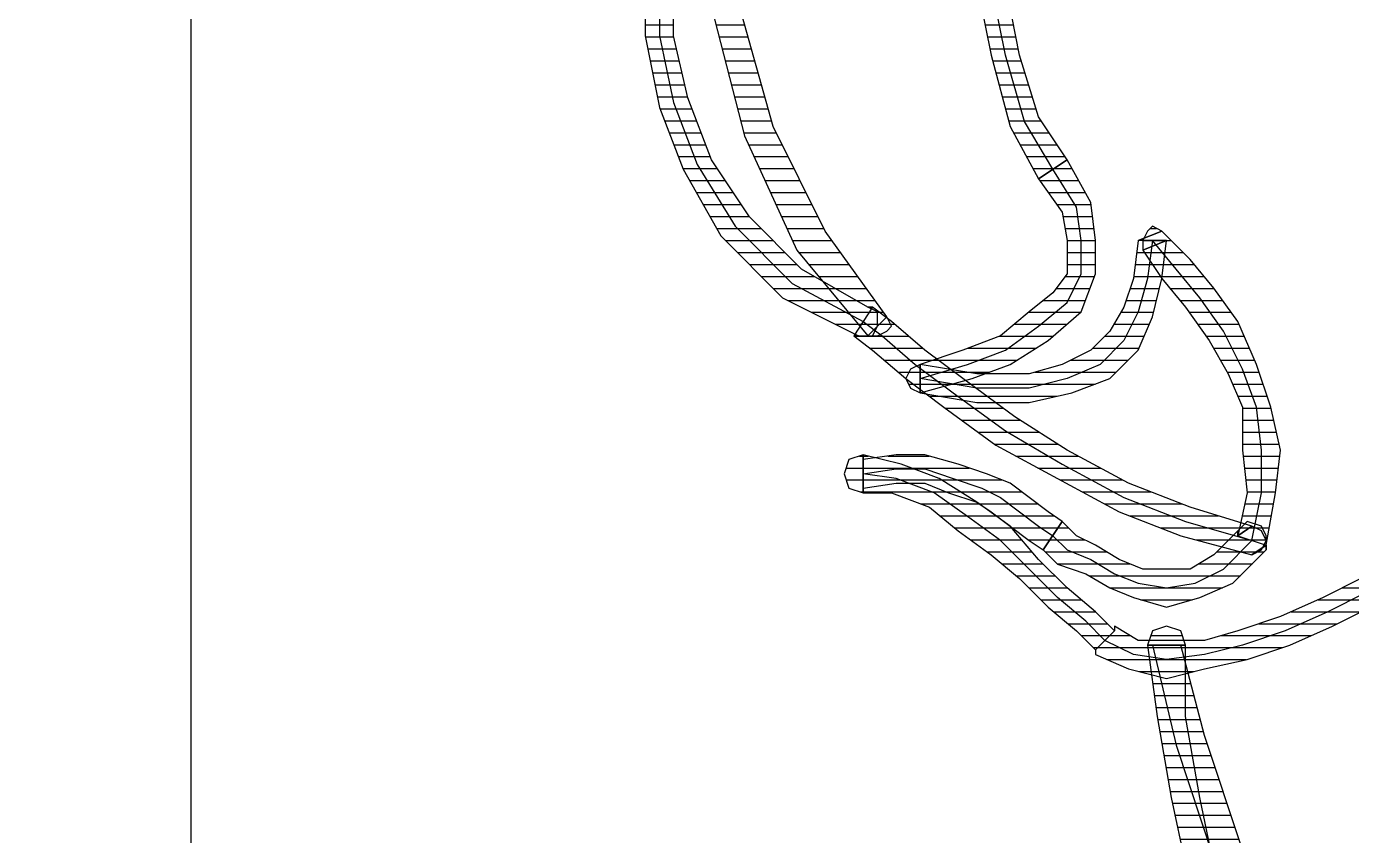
# Model space of a CAD drawing. Header units: millimetres. Extents: x 33350 to 35310, y -217097 to -211540.
# Drawn here: x 34440.13 to 34453.96, y -213987.87 to -213979.42 of the extents above; entities that cross this region are included whole.
import ezdxf

# ---------------------------------------------------------------- set-up
doc = ezdxf.new("R2010")
doc.units = ezdxf.units.MM
doc.header["$LTSCALE"] = 60
doc.header["$MEASUREMENT"] = 0
pattern_1 = [(360, (-5108.51305, -673.59423), (1e-16, 0.125), [25])]

# ---------------------------------------------------------------- blocks, each defined once
blk = doc.blocks.new('by')
at = {"ltscale": 30}
h = blk.add_hatch(dxfattribs=at)
h.set_pattern_fill('DC_LINES', color=256, scale=0.1, style=0)
h.set_pattern_definition(pattern_1)
edge = h.paths.add_edge_path(flags=0)
edge.add_line((6397.687, 2233.052), (6397.341, 2233.052))
edge.add_line((6397.341, 2233.052), (6397.439, 2233.798))
edge.add_line((6397.439, 2233.798), (6397.588, 2234.642))
edge.add_line((6397.588, 2234.642), (6397.786, 2235.586))
edge.add_line((6397.786, 2235.586), (6398.033, 2236.629))
edge.add_line((6398.033, 2236.629), (6398.33, 2237.573))
edge.add_line((6398.33, 2237.573), (6398.578, 2238.417))
edge.add_line((6398.578, 2238.417), (6398.874, 2239.113))
edge.add_line((6398.874, 2239.113), (6399.072, 2239.609))
edge.add_line((6399.072, 2239.609), (6399.369, 2239.51))
edge.add_line((6399.369, 2239.51), (6399.171, 2239.013))
edge.add_line((6399.171, 2239.013), (6398.874, 2238.318))
edge.add_line((6398.874, 2238.318), (6398.627, 2237.473))
edge.add_line((6398.627, 2237.473), (6398.33, 2236.53))
edge.add_line((6398.33, 2236.53), (6398.083, 2235.586))
edge.add_line((6398.083, 2235.586), (6397.884, 2234.642))
edge.add_line((6397.884, 2234.642), (6397.736, 2233.798))
edge.add_line((6397.736, 2233.798), (6397.736, 2233.052))
edge.add_line((6397.736, 2233.052), (6397.39, 2233.052))
edge.add_line((6397.39, 2233.052), (6397.736, 2233.052))
edge.add_line((6397.736, 2233.052), (6397.687, 2232.903))
edge.add_line((6397.687, 2232.903), (6397.539, 2232.854))
edge.add_line((6397.539, 2232.854), (6397.39, 2232.903))
edge.add_line((6397.39, 2232.903), (6397.341, 2233.052))
h = blk.add_hatch(dxfattribs=at)
h.set_pattern_fill('DC_LINES', color=256, scale=0.1, style=0)
h.set_pattern_definition(pattern_1)
edge = h.paths.add_edge_path(flags=0)
edge.add_line((6397.341, 2233.052), (6397.439, 2233.798))
edge.add_line((6397.439, 2233.798), (6397.588, 2234.642))
edge.add_line((6397.588, 2234.642), (6397.786, 2235.586))
edge.add_line((6397.786, 2235.586), (6398.033, 2236.629))
edge.add_line((6398.033, 2236.629), (6398.33, 2237.573))
edge.add_line((6398.33, 2237.573), (6398.578, 2238.417))
edge.add_line((6398.578, 2238.417), (6398.874, 2239.113))
edge.add_line((6398.874, 2239.113), (6399.072, 2239.609))
edge.add_line((6399.072, 2239.609), (6399.369, 2239.51))
edge.add_line((6399.369, 2239.51), (6399.171, 2239.013))
edge.add_line((6399.171, 2239.013), (6398.874, 2238.318))
edge.add_line((6398.874, 2238.318), (6398.627, 2237.473))
edge.add_line((6398.627, 2237.473), (6398.33, 2236.53))
edge.add_line((6398.33, 2236.53), (6398.083, 2235.586))
edge.add_line((6398.083, 2235.586), (6397.884, 2234.642))
edge.add_line((6397.884, 2234.642), (6397.736, 2233.798))
edge.add_line((6397.736, 2233.798), (6397.736, 2233.052))
h = blk.add_hatch(dxfattribs=at)
h.set_pattern_fill('DC_LINES', color=256, scale=0.1, style=0)
h.set_pattern_definition(pattern_1)
edge = h.paths.add_edge_path(flags=0)
edge.add_line((6398.973, 2236.927), (6398.726, 2236.281))
edge.add_line((6398.726, 2236.281), (6398.33, 2235.188))
edge.add_line((6398.33, 2235.188), (6397.934, 2233.996))
edge.add_line((6397.934, 2233.996), (6397.687, 2233.052))
edge.add_line((6397.687, 2233.052), (6397.39, 2233.052))
edge.add_line((6397.39, 2233.052), (6397.637, 2234.096))
edge.add_line((6397.637, 2234.096), (6398.033, 2235.288))
edge.add_line((6398.033, 2235.288), (6398.428, 2236.381))
edge.add_line((6398.428, 2236.381), (6398.676, 2237.026))
h = blk.add_hatch(dxfattribs=at)
h.set_pattern_fill('DC_LINES', color=256, scale=0.1, style=0)
h.set_pattern_definition(pattern_1)
edge = h.paths.add_edge_path(flags=0)
edge.add_line((6396.797, 2233.102), (6396.797, 2233.152))
edge.add_line((6396.797, 2233.152), (6397.142, 2233.301))
edge.add_line((6397.142, 2233.301), (6397.539, 2233.4))
edge.add_line((6397.539, 2233.4), (6397.934, 2233.301))
edge.add_line((6397.934, 2233.301), (6398.38, 2233.201))
edge.add_line((6398.38, 2233.201), (6398.825, 2233.052))
edge.add_line((6398.825, 2233.052), (6399.27, 2232.854))
edge.add_line((6399.27, 2232.854), (6399.666, 2232.655))
edge.add_line((6399.666, 2232.655), (6400.061, 2232.456))
edge.add_line((6400.061, 2232.456), (6399.963, 2232.158))
edge.add_line((6399.963, 2232.158), (6399.567, 2232.357))
edge.add_line((6399.567, 2232.357), (6399.171, 2232.556))
edge.add_line((6399.171, 2232.556), (6398.726, 2232.754))
edge.add_line((6398.726, 2232.754), (6398.281, 2232.903))
edge.add_line((6398.281, 2232.903), (6397.934, 2233.003))
edge.add_line((6397.934, 2233.003), (6397.539, 2233.003))
edge.add_line((6397.539, 2233.003), (6397.242, 2233.003))
edge.add_line((6397.242, 2233.003), (6396.994, 2232.854))
edge.add_line((6396.994, 2232.854), (6396.994, 2232.903))
h = blk.add_hatch(dxfattribs=at)
h.set_pattern_fill('DC_LINES', color=256, scale=0.1, style=0)
h.set_pattern_definition(pattern_1)
edge = h.paths.add_edge_path(flags=0)
edge.add_line((6394.372, 2231.115), (6394.372, 2231.463))
edge.add_line((6394.372, 2231.463), (6394.669, 2231.463))
edge.add_line((6394.669, 2231.463), (6395.064, 2231.612))
edge.add_line((6395.064, 2231.612), (6395.362, 2231.86))
edge.add_line((6395.362, 2231.86), (6395.708, 2232.109))
edge.add_line((6395.708, 2232.109), (6396.005, 2232.357))
edge.add_line((6396.005, 2232.357), (6396.301, 2232.655))
edge.add_line((6396.301, 2232.655), (6396.598, 2232.903))
edge.add_line((6396.598, 2232.903), (6396.797, 2233.102))
edge.add_line((6396.797, 2233.102), (6396.994, 2232.903))
edge.add_line((6396.994, 2232.903), (6396.797, 2232.705))
edge.add_line((6396.797, 2232.705), (6396.5, 2232.456))
edge.add_line((6396.5, 2232.456), (6396.203, 2232.158))
edge.add_line((6396.203, 2232.158), (6395.906, 2231.811))
edge.add_line((6395.906, 2231.811), (6395.559, 2231.562))
edge.add_line((6395.559, 2231.562), (6395.164, 2231.314))
edge.add_line((6395.164, 2231.314), (6394.767, 2231.165))
edge.add_line((6394.767, 2231.165), (6394.372, 2231.066))
edge.add_line((6394.372, 2231.066), (6394.372, 2231.413))
edge.add_line((6394.372, 2231.413), (6394.372, 2231.066))
edge.add_line((6394.372, 2231.066), (6394.223, 2231.115))
edge.add_line((6394.223, 2231.115), (6394.175, 2231.264))
edge.add_line((6394.175, 2231.264), (6394.223, 2231.413))
edge.add_line((6394.223, 2231.413), (6394.372, 2231.463))
h = blk.add_hatch(dxfattribs=at)
h.set_pattern_fill('DC_LINES', color=256, scale=0.1, style=0)
h.set_pattern_definition(pattern_1)
edge = h.paths.add_edge_path(flags=0)
edge.add_line((6398.281, 2231.91), (6398.281, 2231.86))
edge.add_line((6398.281, 2231.86), (6398.033, 2232.109))
edge.add_line((6398.033, 2232.109), (6397.786, 2232.258))
edge.add_line((6397.786, 2232.258), (6397.539, 2232.258))
edge.add_line((6397.539, 2232.258), (6397.291, 2232.258))
edge.add_line((6397.291, 2232.258), (6397.044, 2232.158))
edge.add_line((6397.044, 2232.158), (6396.797, 2232.009))
edge.add_line((6396.797, 2232.009), (6396.598, 2231.91))
edge.add_line((6396.598, 2231.91), (6396.45, 2231.761))
edge.add_line((6396.45, 2231.761), (6396.252, 2232.059))
edge.add_line((6396.252, 2232.059), (6396.4, 2232.208))
edge.add_line((6396.4, 2232.208), (6396.697, 2232.307))
edge.add_line((6396.697, 2232.307), (6396.945, 2232.456))
edge.add_line((6396.945, 2232.456), (6397.192, 2232.556))
edge.add_line((6397.192, 2232.556), (6397.539, 2232.655))
edge.add_line((6397.539, 2232.655), (6397.884, 2232.556))
edge.add_line((6397.884, 2232.556), (6398.231, 2232.407))
edge.add_line((6398.231, 2232.407), (6398.578, 2232.059))
edge.add_line((6398.578, 2232.059), (6398.578, 2232.009))
edge.add_line((6398.578, 2232.009), (6398.578, 2232.059))
edge.add_line((6398.578, 2232.059), (6398.578, 2231.91))
edge.add_line((6398.578, 2231.91), (6398.528, 2231.811))
edge.add_line((6398.528, 2231.811), (6398.38, 2231.761))
edge.add_line((6398.38, 2231.761), (6398.281, 2231.86))
h = blk.add_hatch(dxfattribs=at)
h.set_pattern_fill('DC_LINES', color=256, scale=0.1, style=0)
h.set_pattern_definition(pattern_1)
edge = h.paths.add_edge_path(flags=0)
edge.add_line((6398.281, 2231.91), (6398.428, 2231.811))
edge.add_line((6398.428, 2231.811), (6397.786, 2231.612))
edge.add_line((6397.786, 2231.612), (6397.142, 2231.363))
edge.add_line((6397.142, 2231.363), (6396.5, 2231.016))
edge.add_line((6396.5, 2231.016), (6395.955, 2230.668))
edge.add_line((6395.955, 2230.668), (6395.411, 2230.271))
edge.add_line((6395.411, 2230.271), (6395.015, 2229.973))
edge.add_line((6395.015, 2229.973), (6394.669, 2229.675))
edge.add_line((6394.669, 2229.675), (6394.471, 2229.526))
edge.add_line((6394.471, 2229.526), (6394.273, 2229.824))
edge.add_line((6394.273, 2229.824), (6394.471, 2229.973))
edge.add_line((6394.471, 2229.973), (6394.817, 2230.271))
edge.add_line((6394.817, 2230.271), (6395.213, 2230.569))
edge.add_line((6395.213, 2230.569), (6395.758, 2230.966))
edge.add_line((6395.758, 2230.966), (6396.4, 2231.314))
edge.add_line((6396.4, 2231.314), (6397.044, 2231.662))
edge.add_line((6397.044, 2231.662), (6397.687, 2231.91))
edge.add_line((6397.687, 2231.91), (6398.428, 2232.109))
edge.add_line((6398.428, 2232.109), (6398.578, 2232.009))
edge.add_line((6398.578, 2232.009), (6398.428, 2232.109))
edge.add_line((6398.428, 2232.109), (6398.528, 2232.059))
edge.add_line((6398.528, 2232.059), (6398.578, 2231.96))
edge.add_line((6398.578, 2231.96), (6398.528, 2231.86))
edge.add_line((6398.528, 2231.86), (6398.428, 2231.811))
h = blk.add_hatch(dxfattribs=at)
h.set_pattern_fill('DC_LINES', color=256, scale=0.1, style=0)
h.set_pattern_definition(pattern_1)
edge = h.paths.add_edge_path(flags=0)
edge.add_line((6396.45, 2231.761), (6396.301, 2231.662))
edge.add_line((6396.301, 2231.662), (6396.103, 2231.513))
edge.add_line((6396.103, 2231.513), (6395.906, 2231.363))
edge.add_line((6395.906, 2231.363), (6395.658, 2231.264))
edge.add_line((6395.658, 2231.264), (6395.362, 2231.165))
edge.add_line((6395.362, 2231.165), (6395.015, 2231.066))
edge.add_line((6395.015, 2231.066), (6394.718, 2231.066))
edge.add_line((6394.718, 2231.066), (6394.372, 2231.115))
edge.add_line((6394.372, 2231.115), (6394.372, 2231.413))
edge.add_line((6394.372, 2231.413), (6394.718, 2231.363))
edge.add_line((6394.718, 2231.363), (6395.015, 2231.363))
edge.add_line((6395.015, 2231.363), (6395.262, 2231.463))
edge.add_line((6395.262, 2231.463), (6395.559, 2231.562))
edge.add_line((6395.559, 2231.562), (6395.708, 2231.662))
edge.add_line((6395.708, 2231.662), (6395.906, 2231.811))
edge.add_line((6395.906, 2231.811), (6396.103, 2231.96))
edge.add_line((6396.103, 2231.96), (6396.252, 2232.059))
h = blk.add_hatch(dxfattribs=at)
h.set_pattern_fill('DC_LINES', color=256, scale=0.1, style=0)
h.set_pattern_definition(pattern_1)
edge = h.paths.add_edge_path(flags=0)
edge.add_line((6397.539, 2228.83), (6397.291, 2228.93))
edge.add_line((6397.291, 2228.93), (6397.489, 2229.227))
edge.add_line((6397.489, 2229.227), (6397.736, 2229.526))
edge.add_line((6397.736, 2229.526), (6397.984, 2229.873))
edge.add_line((6397.984, 2229.873), (6398.181, 2230.221))
edge.add_line((6398.181, 2230.221), (6398.33, 2230.569))
edge.add_line((6398.33, 2230.569), (6398.33, 2231.016))
edge.add_line((6398.33, 2231.016), (6398.38, 2231.463))
edge.add_line((6398.38, 2231.463), (6398.281, 2231.91))
edge.add_line((6398.281, 2231.91), (6398.578, 2232.009))
edge.add_line((6398.578, 2232.009), (6398.676, 2231.463))
edge.add_line((6398.676, 2231.463), (6398.726, 2231.016))
edge.add_line((6398.726, 2231.016), (6398.627, 2230.569))
edge.add_line((6398.627, 2230.569), (6398.478, 2230.122))
edge.add_line((6398.478, 2230.122), (6398.281, 2229.675))
edge.add_line((6398.281, 2229.675), (6398.033, 2229.327))
edge.add_line((6398.033, 2229.327), (6397.786, 2229.029))
edge.add_line((6397.786, 2229.029), (6397.489, 2228.731))
edge.add_line((6397.489, 2228.731), (6397.242, 2228.83))
edge.add_line((6397.242, 2228.83), (6397.489, 2228.731))
edge.add_line((6397.489, 2228.731), (6397.39, 2228.681))
edge.add_line((6397.39, 2228.681), (6397.341, 2228.731))
edge.add_line((6397.341, 2228.731), (6397.291, 2228.83))
edge.add_line((6397.291, 2228.83), (6397.291, 2228.93))
h = blk.add_hatch(dxfattribs=at)
h.set_pattern_fill('DC_LINES', color=256, scale=0.1, style=0)
h.set_pattern_definition(pattern_1)
edge = h.paths.add_edge_path(flags=0)
edge.add_line((6397.539, 2228.83), (6397.291, 2228.93))
edge.add_line((6397.291, 2228.93), (6397.489, 2229.227))
edge.add_line((6397.489, 2229.227), (6397.736, 2229.526))
edge.add_line((6397.736, 2229.526), (6397.984, 2229.873))
edge.add_line((6397.984, 2229.873), (6398.181, 2230.221))
edge.add_line((6398.181, 2230.221), (6398.33, 2230.569))
edge.add_line((6398.33, 2230.569), (6398.33, 2231.016))
edge.add_line((6398.33, 2231.016), (6398.38, 2231.463))
edge.add_line((6398.38, 2231.463), (6398.281, 2231.91))
edge.add_line((6398.281, 2231.91), (6398.578, 2232.009))
edge.add_line((6398.578, 2232.009), (6398.676, 2231.463))
edge.add_line((6398.676, 2231.463), (6398.726, 2231.016))
edge.add_line((6398.726, 2231.016), (6398.627, 2230.569))
edge.add_line((6398.627, 2230.569), (6398.478, 2230.122))
edge.add_line((6398.478, 2230.122), (6398.281, 2229.675))
edge.add_line((6398.281, 2229.675), (6398.033, 2229.327))
edge.add_line((6398.033, 2229.327), (6397.786, 2229.029))
edge.add_line((6397.786, 2229.029), (6397.489, 2228.731))
edge.add_line((6397.489, 2228.731), (6397.242, 2228.83))
edge.add_line((6397.242, 2228.83), (6397.489, 2228.731))
edge.add_line((6397.489, 2228.731), (6397.39, 2228.681))
edge.add_line((6397.39, 2228.681), (6397.341, 2228.731))
edge.add_line((6397.341, 2228.731), (6397.291, 2228.83))
edge.add_line((6397.291, 2228.83), (6397.291, 2228.93))
h = blk.add_hatch(dxfattribs=at)
h.set_pattern_fill('DC_LINES', color=256, scale=0.1, style=0)
h.set_pattern_definition(pattern_1)
edge = h.paths.add_edge_path(flags=0)
edge.add_line((6394.966, 2230.122), (6394.966, 2230.42))
edge.add_line((6394.966, 2230.42), (6395.559, 2230.519))
edge.add_line((6395.559, 2230.519), (6396.103, 2230.519))
edge.add_line((6396.103, 2230.519), (6396.549, 2230.42))
edge.add_line((6396.549, 2230.42), (6396.945, 2230.271))
edge.add_line((6396.945, 2230.271), (6397.242, 2229.973))
edge.add_line((6397.242, 2229.973), (6397.39, 2229.625))
edge.add_line((6397.39, 2229.625), (6397.489, 2229.227))
edge.add_line((6397.489, 2229.227), (6397.539, 2228.83))
edge.add_line((6397.539, 2228.83), (6397.242, 2228.83))
edge.add_line((6397.242, 2228.83), (6397.192, 2229.227))
edge.add_line((6397.192, 2229.227), (6397.093, 2229.526))
edge.add_line((6397.093, 2229.526), (6396.945, 2229.774))
edge.add_line((6396.945, 2229.774), (6396.747, 2229.973))
edge.add_line((6396.747, 2229.973), (6396.45, 2230.122))
edge.add_line((6396.45, 2230.122), (6396.103, 2230.221))
edge.add_line((6396.103, 2230.221), (6395.559, 2230.221))
edge.add_line((6395.559, 2230.221), (6394.966, 2230.122))
edge.add_line((6394.966, 2230.122), (6394.966, 2230.42))
edge.add_line((6394.966, 2230.42), (6394.966, 2230.122))
edge.add_line((6394.966, 2230.122), (6394.867, 2230.171))
edge.add_line((6394.867, 2230.171), (6394.817, 2230.271))
edge.add_line((6394.817, 2230.271), (6394.867, 2230.37))
edge.add_line((6394.867, 2230.37), (6394.966, 2230.42))
h = blk.add_hatch(dxfattribs=at)
h.set_pattern_fill('DC_LINES', color=256, scale=0.1, style=0)
h.set_pattern_definition(pattern_1)
edge = h.paths.add_edge_path(flags=0)
edge.add_line((6394.966, 2230.122), (6394.966, 2230.42))
edge.add_line((6394.966, 2230.42), (6395.559, 2230.519))
edge.add_line((6395.559, 2230.519), (6396.103, 2230.519))
edge.add_line((6396.103, 2230.519), (6396.549, 2230.42))
edge.add_line((6396.549, 2230.42), (6396.945, 2230.271))
edge.add_line((6396.945, 2230.271), (6397.242, 2229.973))
edge.add_line((6397.242, 2229.973), (6397.39, 2229.625))
edge.add_line((6397.39, 2229.625), (6397.489, 2229.227))
edge.add_line((6397.489, 2229.227), (6397.539, 2228.83))
edge.add_line((6397.539, 2228.83), (6397.242, 2228.83))
edge.add_line((6397.242, 2228.83), (6397.192, 2229.227))
edge.add_line((6397.192, 2229.227), (6397.093, 2229.526))
edge.add_line((6397.093, 2229.526), (6396.945, 2229.774))
edge.add_line((6396.945, 2229.774), (6396.747, 2229.973))
edge.add_line((6396.747, 2229.973), (6396.45, 2230.122))
edge.add_line((6396.45, 2230.122), (6396.103, 2230.221))
edge.add_line((6396.103, 2230.221), (6395.559, 2230.221))
edge.add_line((6395.559, 2230.221), (6394.966, 2230.122))
edge.add_line((6394.966, 2230.122), (6394.966, 2230.42))
edge.add_line((6394.966, 2230.42), (6394.966, 2230.122))
edge.add_line((6394.966, 2230.122), (6394.867, 2230.171))
edge.add_line((6394.867, 2230.171), (6394.817, 2230.271))
edge.add_line((6394.817, 2230.271), (6394.867, 2230.37))
edge.add_line((6394.867, 2230.37), (6394.966, 2230.42))
h = blk.add_hatch(dxfattribs=at)
h.set_pattern_fill('DC_LINES', color=256, scale=0.1, style=0)
h.set_pattern_definition(pattern_1)
edge = h.paths.add_edge_path(flags=0)
edge.add_line((6396.203, 2228.184), (6396.45, 2228.532))
edge.add_line((6396.45, 2228.532), (6396.5, 2228.83))
edge.add_line((6396.5, 2228.83), (6396.5, 2229.178))
edge.add_line((6396.5, 2229.178), (6396.351, 2229.376))
edge.add_line((6396.351, 2229.376), (6396.103, 2229.575))
edge.add_line((6396.103, 2229.575), (6395.806, 2229.824))
edge.add_line((6395.806, 2229.824), (6395.411, 2229.973))
edge.add_line((6395.411, 2229.973), (6394.966, 2230.122))
edge.add_line((6394.966, 2230.122), (6394.966, 2230.42))
edge.add_line((6394.966, 2230.42), (6395.509, 2230.271))
edge.add_line((6395.509, 2230.271), (6395.906, 2230.122))
edge.add_line((6395.906, 2230.122), (6396.301, 2229.873))
edge.add_line((6396.301, 2229.873), (6396.648, 2229.575))
edge.add_line((6396.648, 2229.575), (6396.797, 2229.178))
edge.add_line((6396.797, 2229.178), (6396.797, 2228.83))
edge.add_line((6396.797, 2228.83), (6396.747, 2228.433))
edge.add_line((6396.747, 2228.433), (6396.5, 2227.986))
h = blk.add_hatch(dxfattribs=at)
h.set_pattern_fill('DC_LINES', color=256, scale=0.1, style=0)
h.set_pattern_definition(pattern_1)
edge = h.paths.add_edge_path(flags=0)
edge.add_line((6396.203, 2228.184), (6396.45, 2228.532))
edge.add_line((6396.45, 2228.532), (6396.5, 2228.83))
edge.add_line((6396.5, 2228.83), (6396.5, 2229.178))
edge.add_line((6396.5, 2229.178), (6396.351, 2229.376))
edge.add_line((6396.351, 2229.376), (6396.103, 2229.575))
edge.add_line((6396.103, 2229.575), (6395.806, 2229.824))
edge.add_line((6395.806, 2229.824), (6395.411, 2229.973))
edge.add_line((6395.411, 2229.973), (6394.966, 2230.122))
edge.add_line((6394.966, 2230.122), (6394.966, 2230.42))
edge.add_line((6394.966, 2230.42), (6395.509, 2230.271))
edge.add_line((6395.509, 2230.271), (6395.906, 2230.122))
edge.add_line((6395.906, 2230.122), (6396.301, 2229.873))
edge.add_line((6396.301, 2229.873), (6396.648, 2229.575))
edge.add_line((6396.648, 2229.575), (6396.797, 2229.178))
edge.add_line((6396.797, 2229.178), (6396.797, 2228.83))
edge.add_line((6396.797, 2228.83), (6396.747, 2228.433))
edge.add_line((6396.747, 2228.433), (6396.5, 2227.986))
h = blk.add_hatch(dxfattribs=at)
h.set_pattern_fill('DC_LINES', color=256, scale=0.1, style=0)
h.set_pattern_definition(pattern_1)
edge = h.paths.add_edge_path(flags=0)
edge.add_line((6394.471, 2229.526), (6394.422, 2229.526))
edge.add_line((6394.422, 2229.526), (6393.729, 2229.128))
edge.add_line((6393.729, 2229.128), (6393.184, 2228.582))
edge.add_line((6393.184, 2228.582), (6392.789, 2227.986))
edge.add_line((6392.789, 2227.986), (6392.542, 2227.34))
edge.add_line((6392.542, 2227.34), (6392.393, 2226.694))
edge.add_line((6392.393, 2226.694), (6392.393, 2226.098))
edge.add_line((6392.393, 2226.098), (6392.542, 2225.651))
edge.add_line((6392.542, 2225.651), (6392.69, 2225.353))
edge.add_line((6392.69, 2225.353), (6392.492, 2225.154))
edge.add_line((6392.492, 2225.154), (6392.245, 2225.552))
edge.add_line((6392.245, 2225.552), (6392.096, 2226.098))
edge.add_line((6392.096, 2226.098), (6392.096, 2226.694))
edge.add_line((6392.096, 2226.694), (6392.245, 2227.439))
edge.add_line((6392.245, 2227.439), (6392.492, 2228.085))
edge.add_line((6392.492, 2228.085), (6392.887, 2228.78))
edge.add_line((6392.887, 2228.78), (6393.531, 2229.426))
edge.add_line((6393.531, 2229.426), (6394.323, 2229.824))
edge.add_line((6394.323, 2229.824), (6394.273, 2229.824))
edge.add_line((6394.273, 2229.824), (6394.323, 2229.824))
edge.add_line((6394.323, 2229.824), (6394.471, 2229.824))
edge.add_line((6394.471, 2229.824), (6394.52, 2229.724))
edge.add_line((6394.52, 2229.724), (6394.52, 2229.575))
edge.add_line((6394.52, 2229.575), (6394.422, 2229.526))
h = blk.add_hatch(dxfattribs=at)
h.set_pattern_fill('DC_LINES', color=256, scale=0.1, style=0)
h.set_pattern_definition(pattern_1)
edge = h.paths.add_edge_path(flags=0)
edge.add_line((6394.62, 2229.625), (6393.976, 2228.731))
edge.add_line((6393.976, 2228.731), (6393.432, 2227.638))
edge.add_line((6393.432, 2227.638), (6393.086, 2226.396))
edge.add_line((6393.086, 2226.396), (6392.839, 2225.005))
edge.add_line((6392.839, 2225.005), (6392.69, 2223.664))
edge.add_line((6392.69, 2223.664), (6392.69, 2222.372))
edge.add_line((6392.69, 2222.372), (6392.69, 2221.329))
edge.add_line((6392.69, 2221.329), (6392.739, 2220.584))
edge.add_line((6392.739, 2220.584), (6392.442, 2220.584))
edge.add_line((6392.442, 2220.584), (6392.393, 2221.329))
edge.add_line((6392.393, 2221.329), (6392.294, 2222.372))
edge.add_line((6392.294, 2222.372), (6392.393, 2223.664))
edge.add_line((6392.393, 2223.664), (6392.542, 2225.005))
edge.add_line((6392.542, 2225.005), (6392.789, 2226.396))
edge.add_line((6392.789, 2226.396), (6393.135, 2227.737))
edge.add_line((6393.135, 2227.737), (6393.679, 2228.93))
edge.add_line((6393.679, 2228.93), (6394.422, 2229.824))
h = blk.add_hatch(dxfattribs=at)
h.set_pattern_fill('DC_LINES', color=256, scale=0.1, style=0)
h.set_pattern_definition(pattern_1)
edge = h.paths.add_edge_path(flags=0)
edge.add_line((6398.825, 2222.671), (6398.825, 2222.372))
edge.add_line((6398.825, 2222.372), (6397.489, 2222.869))
edge.add_line((6397.489, 2222.869), (6396.5, 2223.614))
edge.add_line((6396.5, 2223.614), (6395.906, 2224.409))
edge.add_line((6395.906, 2224.409), (6395.609, 2225.303))
edge.add_line((6395.609, 2225.303), (6395.559, 2226.148))
edge.add_line((6395.559, 2226.148), (6395.708, 2226.893))
edge.add_line((6395.708, 2226.893), (6395.906, 2227.638))
edge.add_line((6395.906, 2227.638), (6396.203, 2228.184))
edge.add_line((6396.203, 2228.184), (6396.5, 2227.986))
edge.add_line((6396.5, 2227.986), (6396.203, 2227.539))
edge.add_line((6396.203, 2227.539), (6396.005, 2226.893))
edge.add_line((6396.005, 2226.893), (6395.856, 2226.148))
edge.add_line((6395.856, 2226.148), (6395.906, 2225.303))
edge.add_line((6395.906, 2225.303), (6396.203, 2224.508))
edge.add_line((6396.203, 2224.508), (6396.697, 2223.813))
edge.add_line((6396.697, 2223.813), (6397.588, 2223.167))
edge.add_line((6397.588, 2223.167), (6398.924, 2222.671))
edge.add_line((6398.924, 2222.671), (6398.924, 2222.372))
edge.add_line((6398.924, 2222.372), (6398.924, 2222.671))
edge.add_line((6398.924, 2222.671), (6399.023, 2222.571))
edge.add_line((6399.023, 2222.571), (6399.023, 2222.472))
edge.add_line((6399.023, 2222.472), (6398.973, 2222.372))
edge.add_line((6398.973, 2222.372), (6398.825, 2222.372))
h = blk.add_hatch(dxfattribs=at)
h.set_pattern_fill('DC_LINES', color=256, scale=0.1, style=0)
h.set_pattern_definition(pattern_1)
edge = h.paths.add_edge_path(flags=0)
edge.add_line((6398.825, 2222.671), (6398.825, 2222.372))
edge.add_line((6398.825, 2222.372), (6397.489, 2222.869))
edge.add_line((6397.489, 2222.869), (6396.5, 2223.614))
edge.add_line((6396.5, 2223.614), (6395.906, 2224.409))
edge.add_line((6395.906, 2224.409), (6395.609, 2225.303))
edge.add_line((6395.609, 2225.303), (6395.559, 2226.148))
edge.add_line((6395.559, 2226.148), (6395.708, 2226.893))
edge.add_line((6395.708, 2226.893), (6395.906, 2227.638))
edge.add_line((6395.906, 2227.638), (6396.203, 2228.184))
edge.add_line((6396.203, 2228.184), (6396.5, 2227.986))
edge.add_line((6396.5, 2227.986), (6396.203, 2227.539))
edge.add_line((6396.203, 2227.539), (6396.005, 2226.893))
edge.add_line((6396.005, 2226.893), (6395.856, 2226.148))
edge.add_line((6395.856, 2226.148), (6395.906, 2225.303))
edge.add_line((6395.906, 2225.303), (6396.203, 2224.508))
edge.add_line((6396.203, 2224.508), (6396.697, 2223.813))
edge.add_line((6396.697, 2223.813), (6397.588, 2223.167))
edge.add_line((6397.588, 2223.167), (6398.924, 2222.671))
edge.add_line((6398.924, 2222.671), (6398.924, 2222.372))
edge.add_line((6398.924, 2222.372), (6398.924, 2222.671))
edge.add_line((6398.924, 2222.671), (6399.023, 2222.571))
edge.add_line((6399.023, 2222.571), (6399.023, 2222.472))
edge.add_line((6399.023, 2222.472), (6398.973, 2222.372))
edge.add_line((6398.973, 2222.372), (6398.825, 2222.372))
for p, q in [((6397.588, 2234.642, -4.505), (6397.786, 2235.586, -4.505)), ((6397.588, 2234.642, -4.505), (6397.786, 2235.586, -4.505)), ((6398.083, 2235.586, -4.505), (6397.884, 2234.642, -4.505)), ((6398.083, 2235.586, -4.505), (6397.884, 2234.642, -4.505)), ((6397.637, 2234.096, -4.505), (6398.033, 2235.288, -4.505)), ((6398.33, 2235.188, -4.505), (6397.934, 2233.996, -4.505)), ((6397.439, 2233.798, -4.505), (6397.588, 2234.642, -4.505)), ((6397.439, 2233.798, -4.505), (6397.588, 2234.642, -4.505)), ((6397.884, 2234.642, -4.505), (6397.736, 2233.798, -4.505)), ((6397.884, 2234.642, -4.505), (6397.736, 2233.798, -4.505)), ((6397.39, 2233.052, -4.505), (6397.637, 2234.096, -4.505)), ((6397.934, 2233.996, -4.505), (6397.687, 2233.052, -4.505)), ((6397.341, 2233.052, -4.505), (6397.439, 2233.798, -4.505)), ((6397.341, 2233.052, -4.505), (6397.439, 2233.798, -4.505)), ((6397.736, 2233.798, -4.505), (6397.736, 2233.052, -4.505)), ((6397.736, 2233.798, -4.505), (6397.736, 2233.052, -4.505)), ((6397.142, 2233.301, -4.505), (6397.539, 2233.4, -4.505)), ((6397.539, 2233.4, -4.505), (6397.934, 2233.301, -4.505)), ((6396.797, 2233.152, -4.505), (6397.142, 2233.301, -4.505)), ((6397.934, 2233.301, -4.505), (6398.38, 2233.201, -4.505)), ((6396.797, 2233.102, -4.505), (6396.797, 2233.152, -4.505)), ((6397.192, 2233.152, -4.505), (6396.895, 2233.003, -4.505)), ((6397.539, 2233.201, -4.505), (6397.192, 2233.152, -4.505)), ((6397.934, 2233.152, -4.505), (6397.539, 2233.201, -4.505)), ((6398.33, 2233.052, -4.505), (6397.934, 2233.152, -4.505)), ((6398.38, 2233.201, -4.505), (6398.825, 2233.052, -4.505)), ((6396.598, 2232.903, -4.505), (6396.797, 2233.102, -4.505)), ((6396.895, 2233.003, -4.505), (6396.697, 2232.804, -4.505)), ((6396.994, 2232.903, -4.505), (6396.797, 2233.102, -4.505)), ((6396.797, 2233.102, -4.505), (6396.797, 2233.102, -4.505)), ((6396.797, 2233.102, -4.505), (6396.994, 2232.903, -4.505)), ((6397.242, 2233.003, -4.505), (6396.994, 2232.854, -4.505)), ((6397.539, 2233.003, -4.505), (6397.242, 2233.003, -4.505)), ((6397.687, 2233.052, -4.505), (6397.341, 2233.052, -4.505)), ((6397.39, 2232.903, -4.505), (6397.341, 2233.052, -4.505)), ((6397.341, 2233.052, -4.505), (6397.687, 2233.052, -4.505)), ((6397.341, 2233.052, -4.505), (6397.341, 2233.052, -4.505)), ((6397.736, 2233.052, -4.505), (6397.341, 2233.052, -4.505)), ((6397.341, 2233.052, -4.505), (6397.341, 2233.052, -4.505)), ((6397.736, 2233.052, -4.505), (6397.39, 2233.052, -4.505)), ((6397.39, 2233.052, -4.505), (6397.736, 2233.052, -4.505)), ((6397.687, 2233.052, -4.505), (6397.39, 2233.052, -4.505)), ((6397.934, 2233.003, -4.505), (6397.539, 2233.003, -4.505)), ((6397.736, 2233.052, -4.505), (6397.687, 2232.903, -4.505)), ((6397.687, 2233.052, -4.505), (6397.687, 2233.052, -4.505)), ((6397.736, 2233.052, -4.505), (6397.736, 2233.052, -4.505)), ((6398.281, 2232.903, -4.505), (6397.934, 2233.003, -4.505)), ((6398.775, 2232.903, -4.505), (6398.33, 2233.052, -4.505)), ((6398.825, 2233.052, -4.505), (6399.27, 2232.854, -4.505)), ((6396.301, 2232.655, -4.505), (6396.598, 2232.903, -4.505)), ((6396.994, 2232.903, -4.505), (6396.797, 2232.705, -4.505)), ((6396.994, 2232.854, -4.505), (6396.994, 2232.903, -4.505)), ((6397.539, 2232.854, -4.505), (6397.39, 2232.903, -4.505)), ((6397.687, 2232.903, -4.505), (6397.539, 2232.854, -4.505)), ((6398.726, 2232.754, -4.505), (6398.281, 2232.903, -4.505)), ((6399.22, 2232.705, -4.505), (6398.775, 2232.903, -4.505)), ((6399.27, 2232.854, -4.505), (6399.666, 2232.655, -4.505)), ((6396.697, 2232.804, -4.505), (6396.4, 2232.556, -4.505)), ((6396.797, 2232.705, -4.505), (6396.5, 2232.456, -4.505)), ((6399.171, 2232.556, -4.505), (6398.726, 2232.754, -4.505)), ((6399.616, 2232.506, -4.505), (6399.22, 2232.705, -4.505)), ((6396.005, 2232.357, -4.505), (6396.301, 2232.655, -4.505)), ((6396.4, 2232.556, -4.505), (6396.103, 2232.258, -4.505)), ((6396.945, 2232.456, -4.505), (6397.192, 2232.556, -4.505)), ((6397.192, 2232.556, -4.505), (6397.539, 2232.655, -4.505)), ((6397.539, 2232.655, -4.505), (6397.884, 2232.556, -4.505)), ((6397.884, 2232.556, -4.505), (6398.231, 2232.407, -4.505)), ((6399.567, 2232.357, -4.505), (6399.171, 2232.556, -4.505)), ((6396.5, 2232.456, -4.505), (6396.203, 2232.158, -4.505)), ((6396.697, 2232.307, -4.505), (6396.945, 2232.456, -4.505)), ((6397.242, 2232.407, -4.505), (6397.539, 2232.456, -4.505)), ((6397.539, 2232.456, -4.505), (6397.836, 2232.407, -4.505)), ((6395.708, 2232.109, -4.505), (6396.005, 2232.357, -4.505)), ((6396.4, 2232.208, -4.505), (6396.697, 2232.307, -4.505)), ((6396.747, 2232.158, -4.505), (6396.994, 2232.307, -4.505)), ((6396.994, 2232.307, -4.505), (6397.242, 2232.407, -4.505)), ((6397.836, 2232.407, -4.505), (6398.133, 2232.258, -4.505)), ((6398.231, 2232.407, -4.505), (6398.578, 2232.059, -4.505)), ((6396.103, 2232.258, -4.505), (6395.806, 2231.96, -4.505)), ((6396.203, 2232.158, -4.505), (6395.906, 2231.811, -4.505)), ((6396.252, 2232.059, -4.505), (6396.4, 2232.208, -4.505)), ((6396.5, 2232.059, -4.505), (6396.747, 2232.158, -4.505)), ((6397.044, 2232.158, -4.505), (6396.797, 2232.009, -4.505)), ((6397.291, 2232.258, -4.505), (6397.044, 2232.158, -4.505)), ((6397.539, 2232.258, -4.505), (6397.291, 2232.258, -4.505)), ((6397.786, 2232.258, -4.505), (6397.539, 2232.258, -4.505)), ((6398.033, 2232.109, -4.505), (6397.786, 2232.258, -4.505)), ((6398.133, 2232.258, -4.505), (6398.428, 2231.96, -4.505)), ((6395.362, 2231.86, -4.505), (6395.708, 2232.109, -4.505)), ((6396.103, 2231.96, -4.505), (6396.252, 2232.059, -4.505)), ((6396.252, 2232.059, -4.505), (6396.252, 2232.059, -4.505)), ((6396.252, 2232.059, -4.505), (6396.45, 2231.761, -4.505)), ((6396.45, 2231.761, -4.505), (6396.252, 2232.059, -4.505)), ((6396.351, 2231.91, -4.505), (6396.5, 2232.059, -4.505)), ((6396.797, 2232.009, -4.505), (6396.598, 2231.91, -4.505)), ((6397.687, 2231.91, -4.505), (6398.428, 2232.109, -4.505)), ((6398.281, 2231.86, -4.505), (6398.033, 2232.109, -4.505)), ((6398.281, 2231.91, -4.505), (6398.578, 2232.009, -4.505)), ((6398.281, 2231.91, -4.505), (6398.578, 2232.009, -4.505)), ((6398.428, 2232.109, -4.505), (6398.578, 2232.009, -4.505)), ((6398.578, 2232.009, -4.505), (6398.428, 2232.109, -4.505)), ((6398.428, 2232.109, -4.505), (6398.528, 2232.059, -4.505)), ((6398.528, 2232.059, -4.505), (6398.578, 2231.96, -4.505)), ((6398.578, 2232.059, -4.505), (6398.578, 2232.009, -4.505)), ((6398.578, 2232.009, -4.505), (6398.578, 2232.059, -4.505)), ((6398.578, 2232.059, -4.505), (6398.578, 2231.91, -4.505)), ((6398.578, 2232.009, -4.505), (6398.676, 2231.463, -4.505)), ((6398.578, 2232.009, -4.505), (6398.676, 2231.463, -4.505)), ((6395.064, 2231.612, -4.505), (6395.362, 2231.86, -4.505)), ((6395.806, 2231.96, -4.505), (6395.461, 2231.711, -4.505)), ((6395.906, 2231.811, -4.505), (6396.103, 2231.96, -4.505)), ((6396.203, 2231.811, -4.505), (6396.351, 2231.91, -4.505)), ((6396.598, 2231.91, -4.505), (6396.45, 2231.761, -4.505)), ((6397.044, 2231.662, -4.505), (6397.687, 2231.91, -4.505)), ((6397.736, 2231.761, -4.505), (6398.428, 2231.96, -4.505)), ((6398.281, 2231.91, -4.505), (6398.281, 2231.86, -4.505)), ((6398.281, 2231.86, -4.505), (6398.281, 2231.91, -4.505)), ((6398.281, 2231.91, -4.505), (6398.281, 2231.91, -4.505)), ((6398.281, 2231.91, -4.505), (6398.428, 2231.811, -4.505)), ((6398.428, 2231.811, -4.505), (6398.281, 2231.91, -4.505)), ((6398.281, 2231.91, -4.505), (6398.281, 2231.91, -4.505)), ((6398.38, 2231.463, -4.505), (6398.281, 2231.91, -4.505)), ((6398.38, 2231.463, -4.505), (6398.281, 2231.91, -4.505)), ((6398.38, 2231.761, -4.505), (6398.281, 2231.86, -4.505)), ((6398.428, 2231.96, -4.505), (6398.528, 2231.463, -4.505)), ((6398.428, 2231.96, -4.505), (6398.528, 2231.463, -4.505)), ((6398.428, 2231.96, -4.505), (6398.428, 2231.96, -4.505)), ((6398.428, 2231.96, -4.505), (6398.428, 2231.96, -4.505)), ((6398.528, 2231.86, -4.505), (6398.428, 2231.811, -4.505)), ((6398.578, 2231.96, -4.505), (6398.528, 2231.86, -4.505)), ((6398.578, 2231.91, -4.505), (6398.528, 2231.811, -4.505)), ((6395.906, 2231.811, -4.505), (6395.559, 2231.562, -4.505)), ((6395.708, 2231.662, -4.505), (6395.906, 2231.811, -4.505)), ((6396.005, 2231.662, -4.505), (6396.203, 2231.811, -4.505)), ((6396.45, 2231.761, -4.505), (6396.301, 2231.662, -4.505)), ((6396.45, 2231.761, -4.505), (6396.45, 2231.761, -4.505)), ((6396.45, 2231.761, -4.505), (6396.45, 2231.761, -4.505)), ((6397.093, 2231.513, -4.505), (6397.736, 2231.761, -4.505)), ((6398.428, 2231.811, -4.505), (6397.786, 2231.612, -4.505)), ((6398.528, 2231.811, -4.505), (6398.38, 2231.761, -4.505)), ((6394.669, 2231.463, -4.505), (6395.064, 2231.612, -4.505)), ((6395.461, 2231.711, -4.505), (6395.114, 2231.463, -4.505)), ((6395.559, 2231.562, -4.505), (6395.708, 2231.662, -4.505)), ((6395.806, 2231.513, -4.505), (6396.005, 2231.662, -4.505)), ((6396.301, 2231.662, -4.505), (6396.103, 2231.513, -4.505)), ((6396.4, 2231.314, -4.505), (6397.044, 2231.662, -4.505)), ((6397.786, 2231.612, -4.505), (6397.142, 2231.363, -4.505)), ((6394.223, 2231.413, -4.505), (6394.372, 2231.463, -4.505)), ((6394.372, 2231.115, -4.505), (6394.372, 2231.463, -4.505)), ((6394.372, 2231.463, -4.505), (6394.669, 2231.463, -4.505)), ((6394.372, 2231.463, -4.505), (6394.372, 2231.115, -4.505)), ((6395.114, 2231.463, -4.505), (6394.718, 2231.314, -4.505)), ((6395.015, 2231.363, -4.505), (6395.262, 2231.463, -4.505)), ((6395.559, 2231.562, -4.505), (6395.164, 2231.314, -4.505)), ((6395.262, 2231.463, -4.505), (6395.559, 2231.562, -4.505)), ((6395.609, 2231.413, -4.505), (6395.806, 2231.513, -4.505)), ((6396.103, 2231.513, -4.505), (6395.906, 2231.363, -4.505)), ((6396.45, 2231.165, -4.505), (6397.093, 2231.513, -4.505)), ((6398.33, 2231.016, -4.505), (6398.38, 2231.463, -4.505)), ((6398.33, 2231.016, -4.505), (6398.38, 2231.463, -4.505)), ((6398.528, 2231.463, -4.505), (6398.528, 2231.016, -4.505)), ((6398.528, 2231.463, -4.505), (6398.528, 2231.016, -4.505)), ((6398.676, 2231.463, -4.505), (6398.726, 2231.016, -4.505)), ((6398.676, 2231.463, -4.505), (6398.726, 2231.016, -4.505)), ((6394.175, 2231.264, -4.505), (6394.223, 2231.413, -4.505)), ((6394.372, 2231.066, -4.505), (6394.372, 2231.413, -4.505)), ((6394.372, 2231.413, -4.505), (6394.372, 2231.066, -4.505)), ((6394.372, 2231.115, -4.505), (6394.372, 2231.413, -4.505)), ((6394.372, 2231.413, -4.505), (6394.718, 2231.363, -4.505)), ((6394.718, 2231.314, -4.505), (6394.372, 2231.264, -4.505)), ((6394.718, 2231.363, -4.505), (6395.015, 2231.363, -4.505)), ((6395.164, 2231.314, -4.505), (6394.767, 2231.165, -4.505)), ((6395.015, 2231.214, -4.505), (6395.312, 2231.314, -4.505)), ((6395.312, 2231.314, -4.505), (6395.609, 2231.413, -4.505)), ((6395.906, 2231.363, -4.505), (6395.658, 2231.264, -4.505)), ((6395.758, 2230.966, -4.505), (6396.4, 2231.314, -4.505)), ((6397.142, 2231.363, -4.505), (6396.5, 2231.016, -4.505)), ((6394.223, 2231.115, -4.505), (6394.175, 2231.264, -4.505)), ((6394.372, 2231.264, -4.505), (6394.718, 2231.214, -4.505)), ((6394.718, 2231.214, -4.505), (6395.015, 2231.214, -4.505)), ((6395.658, 2231.264, -4.505), (6395.362, 2231.165, -4.505)), ((6394.372, 2231.066, -4.505), (6394.223, 2231.115, -4.505)), ((6394.767, 2231.165, -4.505), (6394.372, 2231.066, -4.505)), ((6394.372, 2231.115, -4.505), (6394.372, 2231.115, -4.505)), ((6394.718, 2231.066, -4.505), (6394.372, 2231.115, -4.505)), ((6395.015, 2231.066, -4.505), (6394.718, 2231.066, -4.505)), ((6395.362, 2231.165, -4.505), (6395.015, 2231.066, -4.505)), ((6395.856, 2230.817, -4.505), (6396.45, 2231.165, -4.505)), ((6395.213, 2230.569, -4.505), (6395.758, 2230.966, -4.505)), ((6396.5, 2231.016, -4.505), (6395.955, 2230.668, -4.505)), ((6398.33, 2230.569, -4.505), (6398.33, 2231.016, -4.505)), ((6398.33, 2230.569, -4.505), (6398.33, 2231.016, -4.505)), ((6398.528, 2231.016, -4.505), (6398.478, 2230.569, -4.505)), ((6398.528, 2231.016, -4.505), (6398.478, 2230.569, -4.505)), ((6398.726, 2231.016, -4.505), (6398.627, 2230.569, -4.505)), ((6398.726, 2231.016, -4.505), (6398.627, 2230.569, -4.505)), ((6395.312, 2230.42, -4.505), (6395.856, 2230.817, -4.505)), ((6395.955, 2230.668, -4.505), (6395.411, 2230.271, -4.505)), ((6394.817, 2230.271, -4.505), (6395.213, 2230.569, -4.505)), ((6394.966, 2230.42, -4.505), (6395.559, 2230.519, -4.505)), ((6394.966, 2230.42, -4.505), (6395.559, 2230.519, -4.505)), ((6395.559, 2230.519, -4.505), (6396.103, 2230.519, -4.505)), ((6395.559, 2230.519, -4.505), (6396.103, 2230.519, -4.505)), ((6396.103, 2230.519, -4.505), (6396.549, 2230.42, -4.505)), ((6396.103, 2230.519, -4.505), (6396.549, 2230.42, -4.505)), ((6398.181, 2230.221, -4.505), (6398.33, 2230.569, -4.505)), ((6398.181, 2230.221, -4.505), (6398.33, 2230.569, -4.505)), ((6398.478, 2230.569, -4.505), (6398.33, 2230.171, -4.505)), ((6398.478, 2230.569, -4.505), (6398.33, 2230.171, -4.505)), ((6398.627, 2230.569, -4.505), (6398.478, 2230.122, -4.505)), ((6398.627, 2230.569, -4.505), (6398.478, 2230.122, -4.505)), ((6394.817, 2230.271, -4.505), (6394.867, 2230.37, -4.505)), ((6394.817, 2230.271, -4.505), (6394.867, 2230.37, -4.505)), ((6394.867, 2230.37, -4.505), (6394.966, 2230.42, -4.505)), ((6394.867, 2230.37, -4.505), (6394.966, 2230.42, -4.505)), ((6394.916, 2230.122, -4.505), (6395.312, 2230.42, -4.505)), ((6394.966, 2230.122, -4.505), (6394.966, 2230.42, -4.505)), ((6394.966, 2230.42, -4.505), (6395.509, 2230.271, -4.505)), ((6394.966, 2230.122, -4.505), (6394.966, 2230.42, -4.505)), ((6394.966, 2230.122, -4.505), (6394.966, 2230.42, -4.505)), ((6394.966, 2230.42, -4.505), (6394.966, 2230.122, -4.505)), ((6394.966, 2230.42, -4.505), (6394.966, 2230.122, -4.505)), ((6394.966, 2230.122, -4.505), (6394.966, 2230.42, -4.505)), ((6394.966, 2230.122, -4.505), (6394.966, 2230.42, -4.505)), ((6394.966, 2230.42, -4.505), (6394.966, 2230.122, -4.505)), ((6394.966, 2230.42, -4.505), (6394.966, 2230.122, -4.505)), ((6394.966, 2230.122, -4.505), (6394.966, 2230.42, -4.505)), ((6394.966, 2230.42, -4.505), (6395.509, 2230.271, -4.505)), ((6395.559, 2230.37, -4.505), (6394.966, 2230.271, -4.505)), ((6395.559, 2230.37, -4.505), (6394.966, 2230.271, -4.505)), ((6396.103, 2230.37, -4.505), (6395.559, 2230.37, -4.505)), ((6396.103, 2230.37, -4.505), (6395.559, 2230.37, -4.505)), ((6396.5, 2230.271, -4.505), (6396.103, 2230.37, -4.505)), ((6396.5, 2230.271, -4.505), (6396.103, 2230.37, -4.505)), ((6396.549, 2230.42, -4.505), (6396.945, 2230.271, -4.505)), ((6396.549, 2230.42, -4.505), (6396.945, 2230.271, -4.505)), ((6394.471, 2229.973, -4.505), (6394.817, 2230.271, -4.505)), ((6394.867, 2230.171, -4.505), (6394.817, 2230.271, -4.505)), ((6394.867, 2230.171, -4.505), (6394.817, 2230.271, -4.505)), ((6394.966, 2230.271, -4.505), (6395.461, 2230.122, -4.505)), ((6394.966, 2230.271, -4.505), (6394.966, 2230.271, -4.505)), ((6394.966, 2230.271, -4.505), (6394.966, 2230.271, -4.505)), ((6394.966, 2230.271, -4.505), (6395.461, 2230.122, -4.505)), ((6395.559, 2230.221, -4.505), (6394.966, 2230.122, -4.505)), ((6395.559, 2230.221, -4.505), (6394.966, 2230.122, -4.505)), ((6395.411, 2230.271, -4.505), (6395.015, 2229.973, -4.505)), ((6395.509, 2230.271, -4.505), (6395.906, 2230.122, -4.505)), ((6395.509, 2230.271, -4.505), (6395.906, 2230.122, -4.505)), ((6396.103, 2230.221, -4.505), (6395.559, 2230.221, -4.505)), ((6396.103, 2230.221, -4.505), (6395.559, 2230.221, -4.505)), ((6396.45, 2230.122, -4.505), (6396.103, 2230.221, -4.505)), ((6396.45, 2230.122, -4.505), (6396.103, 2230.221, -4.505)), ((6396.845, 2230.122, -4.505), (6396.5, 2230.271, -4.505)), ((6396.845, 2230.122, -4.505), (6396.5, 2230.271, -4.505)), ((6396.945, 2230.271, -4.505), (6397.242, 2229.973, -4.505)), ((6396.945, 2230.271, -4.505), (6397.242, 2229.973, -4.505)), ((6397.984, 2229.873, -4.505), (6398.181, 2230.221, -4.505)), ((6397.984, 2229.873, -4.505), (6398.181, 2230.221, -4.505)), ((6394.57, 2229.824, -4.505), (6394.916, 2230.122, -4.505)), ((6394.966, 2230.122, -4.505), (6394.867, 2230.171, -4.505)), ((6394.966, 2230.122, -4.505), (6394.867, 2230.171, -4.505)), ((6395.411, 2229.973, -4.505), (6394.966, 2230.122, -4.505)), ((6394.966, 2230.122, -4.505), (6394.966, 2230.122, -4.505)), ((6394.966, 2230.122, -4.505), (6394.966, 2230.122, -4.505)), ((6395.411, 2229.973, -4.505), (6394.966, 2230.122, -4.505)), ((6395.461, 2230.122, -4.505), (6395.856, 2229.973, -4.505)), ((6395.461, 2230.122, -4.505), (6395.856, 2229.973, -4.505)), ((6395.906, 2230.122, -4.505), (6396.301, 2229.873, -4.505)), ((6395.906, 2230.122, -4.505), (6396.301, 2229.873, -4.505)), ((6396.747, 2229.973, -4.505), (6396.45, 2230.122, -4.505)), ((6396.747, 2229.973, -4.505), (6396.45, 2230.122, -4.505)), ((6397.093, 2229.873, -4.505), (6396.845, 2230.122, -4.505)), ((6397.093, 2229.873, -4.505), (6396.845, 2230.122, -4.505)), ((6398.33, 2230.171, -4.505), (6398.133, 2229.774, -4.505)), ((6398.33, 2230.171, -4.505), (6398.133, 2229.774, -4.505)), ((6398.478, 2230.122, -4.505), (6398.281, 2229.675, -4.505)), ((6398.478, 2230.122, -4.505), (6398.281, 2229.675, -4.505)), ((6394.273, 2229.824, -4.505), (6394.471, 2229.973, -4.505)), ((6395.015, 2229.973, -4.505), (6394.669, 2229.675, -4.505)), ((6395.806, 2229.824, -4.505), (6395.411, 2229.973, -4.505)), ((6395.806, 2229.824, -4.505), (6395.411, 2229.973, -4.505)), ((6395.856, 2229.973, -4.505), (6396.203, 2229.724, -4.505)), ((6395.856, 2229.973, -4.505), (6396.203, 2229.724, -4.505)), ((6396.945, 2229.774, -4.505), (6396.747, 2229.973, -4.505)), ((6396.945, 2229.774, -4.505), (6396.747, 2229.973, -4.505)), ((6397.242, 2229.973, -4.505), (6397.39, 2229.625, -4.505)), ((6397.242, 2229.973, -4.505), (6397.39, 2229.625, -4.505)), ((6393.531, 2229.426, -4.505), (6394.323, 2229.824, -4.505)), ((6393.679, 2228.93, -4.505), (6394.422, 2229.824, -4.505)), ((6394.471, 2229.526, -4.505), (6394.273, 2229.824, -4.505)), ((6394.323, 2229.824, -4.505), (6394.273, 2229.824, -4.505)), ((6394.273, 2229.824, -4.505), (6394.323, 2229.824, -4.505)), ((6394.323, 2229.824, -4.505), (6394.471, 2229.824, -4.505)), ((6394.372, 2229.675, -4.505), (6394.57, 2229.824, -4.505)), ((6394.422, 2229.824, -4.505), (6394.52, 2229.824, -4.505)), ((6394.62, 2229.625, -4.505), (6394.422, 2229.824, -4.505)), ((6394.422, 2229.824, -4.505), (6394.422, 2229.824, -4.505)), ((6394.422, 2229.824, -4.505), (6394.62, 2229.625, -4.505)), ((6394.471, 2229.824, -4.505), (6394.52, 2229.724, -4.505)), ((6394.52, 2229.824, -4.505), (6394.62, 2229.774, -4.505)), ((6396.103, 2229.575, -4.505), (6395.806, 2229.824, -4.505)), ((6396.103, 2229.575, -4.505), (6395.806, 2229.824, -4.505)), ((6396.301, 2229.873, -4.505), (6396.648, 2229.575, -4.505)), ((6396.301, 2229.873, -4.505), (6396.648, 2229.575, -4.505)), ((6397.242, 2229.575, -4.505), (6397.093, 2229.873, -4.505)), ((6397.242, 2229.575, -4.505), (6397.093, 2229.873, -4.505)), ((6397.736, 2229.526, -4.505), (6397.984, 2229.873, -4.505)), ((6397.736, 2229.526, -4.505), (6397.984, 2229.873, -4.505)), ((6393.63, 2229.277, -4.505), (6394.372, 2229.675, -4.505)), ((6394.669, 2229.675, -4.505), (6394.471, 2229.526, -4.505)), ((6394.52, 2229.724, -4.505), (6394.52, 2229.575, -4.505)), ((6394.62, 2229.774, -4.505), (6394.669, 2229.724, -4.505)), ((6394.669, 2229.724, -4.505), (6394.62, 2229.625, -4.505)), ((6396.203, 2229.724, -4.505), (6396.5, 2229.476, -4.505)), ((6396.203, 2229.724, -4.505), (6396.5, 2229.476, -4.505)), ((6397.093, 2229.526, -4.505), (6396.945, 2229.774, -4.505)), ((6397.093, 2229.526, -4.505), (6396.945, 2229.774, -4.505)), ((6398.133, 2229.774, -4.505), (6397.884, 2229.426, -4.505)), ((6398.133, 2229.774, -4.505), (6397.884, 2229.426, -4.505)), ((6398.281, 2229.675, -4.505), (6398.033, 2229.327, -4.505)), ((6398.281, 2229.675, -4.505), (6398.033, 2229.327, -4.505)), ((6394.422, 2229.526, -4.505), (6393.729, 2229.128, -4.505)), ((6394.62, 2229.625, -4.505), (6393.976, 2228.731, -4.505)), ((6394.52, 2229.575, -4.505), (6394.422, 2229.526, -4.505)), ((6394.471, 2229.526, -4.505), (6394.422, 2229.526, -4.505)), ((6394.422, 2229.526, -4.505), (6394.471, 2229.526, -4.505)), ((6394.471, 2229.526, -4.505), (6394.471, 2229.526, -4.505)), ((6394.62, 2229.625, -4.505), (6394.62, 2229.625, -4.505)), ((6396.351, 2229.376, -4.505), (6396.103, 2229.575, -4.505)), ((6396.351, 2229.376, -4.505), (6396.103, 2229.575, -4.505)), ((6396.648, 2229.575, -4.505), (6396.797, 2229.178, -4.505)), ((6396.648, 2229.575, -4.505), (6396.797, 2229.178, -4.505)), ((6397.192, 2229.227, -4.505), (6397.093, 2229.526, -4.505)), ((6397.192, 2229.227, -4.505), (6397.093, 2229.526, -4.505)), ((6397.341, 2229.227, -4.505), (6397.242, 2229.575, -4.505)), ((6397.341, 2229.227, -4.505), (6397.242, 2229.575, -4.505)), ((6397.39, 2229.625, -4.505), (6397.489, 2229.227, -4.505)), ((6397.39, 2229.625, -4.505), (6397.489, 2229.227, -4.505)), ((6397.489, 2229.227, -4.505), (6397.736, 2229.526, -4.505)), ((6397.489, 2229.227, -4.505), (6397.736, 2229.526, -4.505)), ((6392.887, 2228.78, -4.505), (6393.531, 2229.426, -4.505)), ((6396.5, 2229.178, -4.505), (6396.351, 2229.376, -4.505)), ((6396.5, 2229.178, -4.505), (6396.351, 2229.376, -4.505)), ((6396.5, 2229.476, -4.505), (6396.648, 2229.178, -4.505)), ((6396.5, 2229.476, -4.505), (6396.648, 2229.178, -4.505)), ((6397.884, 2229.426, -4.505), (6397.637, 2229.128, -4.505)), ((6397.884, 2229.426, -4.505), (6397.637, 2229.128, -4.505)), ((6393.036, 2228.681, -4.505), (6393.63, 2229.277, -4.505)), ((6398.033, 2229.327, -4.505), (6397.786, 2229.029, -4.505)), ((6398.033, 2229.327, -4.505), (6397.786, 2229.029, -4.505)), ((6393.729, 2229.128, -4.505), (6393.184, 2228.582, -4.505)), ((6396.5, 2228.83, -4.505), (6396.5, 2229.178, -4.505)), ((6396.5, 2228.83, -4.505), (6396.5, 2229.178, -4.505)), ((6396.648, 2229.178, -4.505), (6396.648, 2228.83, -4.505)), ((6396.648, 2229.178, -4.505), (6396.648, 2228.83, -4.505)), ((6396.797, 2229.178, -4.505), (6396.797, 2228.83, -4.505)), ((6396.797, 2229.178, -4.505), (6396.797, 2228.83, -4.505)), ((6397.242, 2228.83, -4.505), (6397.192, 2229.227, -4.505)), ((6397.242, 2228.83, -4.505), (6397.192, 2229.227, -4.505)), ((6397.291, 2228.93, -4.505), (6397.489, 2229.227, -4.505)), ((6397.291, 2228.93, -4.505), (6397.489, 2229.227, -4.505)), ((6397.39, 2228.83, -4.505), (6397.341, 2229.227, -4.505)), ((6397.39, 2228.83, -4.505), (6397.341, 2229.227, -4.505)), ((6397.637, 2229.128, -4.505), (6397.39, 2228.83, -4.505)), ((6397.637, 2229.128, -4.505), (6397.39, 2228.83, -4.505)), ((6397.489, 2229.227, -4.505), (6397.539, 2228.83, -4.505)), ((6397.489, 2229.227, -4.505), (6397.539, 2228.83, -4.505)), ((6397.786, 2229.029, -4.505), (6397.489, 2228.731, -4.505)), ((6397.786, 2229.029, -4.505), (6397.489, 2228.731, -4.505)), ((6393.135, 2227.737, -4.505), (6393.679, 2228.93, -4.505)), ((6396.45, 2228.532, -4.505), (6396.5, 2228.83, -4.505)), ((6396.45, 2228.532, -4.505), (6396.5, 2228.83, -4.505)), ((6396.648, 2228.83, -4.505), (6396.598, 2228.482, -4.505)), ((6396.648, 2228.83, -4.505), (6396.598, 2228.482, -4.505)), ((6396.797, 2228.83, -4.505), (6396.747, 2228.433, -4.505)), ((6396.797, 2228.83, -4.505), (6396.747, 2228.433, -4.505)), ((6397.539, 2228.83, -4.505), (6397.242, 2228.83, -4.505)), ((6397.539, 2228.83, -4.505), (6397.242, 2228.83, -4.505)), ((6397.489, 2228.731, -4.505), (6397.242, 2228.83, -4.505)), ((6397.242, 2228.83, -4.505), (6397.489, 2228.731, -4.505)), ((6397.489, 2228.731, -4.505), (6397.242, 2228.83, -4.505)), ((6397.242, 2228.83, -4.505), (6397.489, 2228.731, -4.505)), ((6397.539, 2228.83, -4.505), (6397.291, 2228.93, -4.505)), ((6397.291, 2228.83, -4.505), (6397.291, 2228.93, -4.505)), ((6397.291, 2228.93, -4.505), (6397.539, 2228.83, -4.505)), ((6397.539, 2228.83, -4.505), (6397.291, 2228.93, -4.505)), ((6397.291, 2228.83, -4.505), (6397.291, 2228.93, -4.505)), ((6397.291, 2228.93, -4.505), (6397.539, 2228.83, -4.505)), ((6397.341, 2228.731, -4.505), (6397.291, 2228.83, -4.505)), ((6397.341, 2228.731, -4.505), (6397.291, 2228.83, -4.505)), ((6397.539, 2228.83, -4.505), (6397.539, 2228.83, -4.505)), ((6397.539, 2228.83, -4.505), (6397.539, 2228.83, -4.505)), ((6392.492, 2228.085, -4.505), (6392.887, 2228.78, -4.505)), ((6392.64, 2228.035, -4.505), (6393.036, 2228.681, -4.505)), ((6393.976, 2228.731, -4.505), (6393.432, 2227.638, -4.505)), ((6397.39, 2228.681, -4.505), (6397.341, 2228.731, -4.505)), ((6397.39, 2228.681, -4.505), (6397.341, 2228.731, -4.505)), ((6397.489, 2228.731, -4.505), (6397.39, 2228.681, -4.505)), ((6397.489, 2228.731, -4.505), (6397.39, 2228.681, -4.505)), ((6393.184, 2228.582, -4.505), (6392.789, 2227.986, -4.505)), ((6396.203, 2228.184, -4.505), (6396.45, 2228.532, -4.505)), ((6396.203, 2228.184, -4.505), (6396.45, 2228.532, -4.505)), ((6396.598, 2228.482, -4.505), (6396.351, 2228.085, -4.505)), ((6396.598, 2228.482, -4.505), (6396.351, 2228.085, -4.505)), ((6396.747, 2228.433, -4.505), (6396.5, 2227.986, -4.505)), ((6396.747, 2228.433, -4.505), (6396.5, 2227.986, -4.505)), ((6395.906, 2227.638, -4.505), (6396.203, 2228.184, -4.505)), ((6395.906, 2227.638, -4.505), (6396.203, 2228.184, -4.505)), ((6396.203, 2228.184, -4.505), (6396.5, 2227.986, -4.505)), ((6396.203, 2228.184, -4.505), (6396.203, 2228.184, -4.505)), ((6396.5, 2227.986, -4.505), (6396.203, 2228.184, -4.505)), ((6396.203, 2228.184, -4.505), (6396.203, 2228.184, -4.505)), ((6396.203, 2228.184, -4.505), (6396.5, 2227.986, -4.505)), ((6396.203, 2228.184, -4.505), (6396.203, 2228.184, -4.505)), ((6396.5, 2227.986, -4.505), (6396.203, 2228.184, -4.505)), ((6396.203, 2228.184, -4.505), (6396.203, 2228.184, -4.505)), ((6392.245, 2227.439, -4.505), (6392.492, 2228.085, -4.505)), ((6392.393, 2227.39, -4.505), (6392.64, 2228.035, -4.505)), ((6396.351, 2228.085, -4.505), (6396.054, 2227.588, -4.505)), ((6396.351, 2228.085, -4.505), (6396.054, 2227.588, -4.505)), ((6392.789, 2227.986, -4.505), (6392.542, 2227.34, -4.505)), ((6396.5, 2227.986, -4.505), (6396.203, 2227.539, -4.505)), ((6396.5, 2227.986, -4.505), (6396.203, 2227.539, -4.505)), ((6396.5, 2227.986, -4.505), (6396.5, 2227.986, -4.505)), ((6396.5, 2227.986, -4.505), (6396.5, 2227.986, -4.505)), ((6392.789, 2226.396, -4.505), (6393.135, 2227.737, -4.505)), ((6393.432, 2227.638, -4.505), (6393.086, 2226.396, -4.505)), ((6395.708, 2226.893, -4.505), (6395.906, 2227.638, -4.505)), ((6395.708, 2226.893, -4.505), (6395.906, 2227.638, -4.505)), ((6396.054, 2227.588, -4.505), (6395.856, 2226.893, -4.505)), ((6396.054, 2227.588, -4.505), (6395.856, 2226.893, -4.505)), ((6392.096, 2226.694, -4.505), (6392.245, 2227.439, -4.505)), ((6396.203, 2227.539, -4.505), (6396.005, 2226.893, -4.505)), ((6396.203, 2227.539, -4.505), (6396.005, 2226.893, -4.505)), ((6392.245, 2226.694, -4.505), (6392.393, 2227.39, -4.505)), ((6392.542, 2227.34, -4.505), (6392.393, 2226.694, -4.505)), ((6395.559, 2226.148, -4.505), (6395.708, 2226.893, -4.505)), ((6395.559, 2226.148, -4.505), (6395.708, 2226.893, -4.505)), ((6395.856, 2226.893, -4.505), (6395.708, 2226.148, -4.505)), ((6395.856, 2226.893, -4.505), (6395.708, 2226.148, -4.505)), ((6396.005, 2226.893, -4.505), (6395.856, 2226.148, -4.505)), ((6396.005, 2226.893, -4.505), (6395.856, 2226.148, -4.505)), ((6392.096, 2226.098, -4.505), (6392.096, 2226.694, -4.505)), ((6392.245, 2226.098, -4.505), (6392.245, 2226.694, -4.505)), ((6392.393, 2226.694, -4.505), (6392.393, 2226.098, -4.505))]:
    blk.add_line(p, q, dxfattribs=at)
at = {"ltscale": 30, "elevation": -4.505}
blk.add_lwpolyline([(6387.358, 2196.359), (6350.358, 2196.359), (6350.358, 2249.359), (6387.358, 2249.359)], close=True, dxfattribs=at)

msp = doc.modelspace()

# ---------------------------------------------------------------- block references
at = {"xscale": -1, "rotation": 180}
msp.add_blockref('by', (28054.493, -211752.827, 4.505), dxfattribs=at)

doc.saveas('drawing.dxf')
